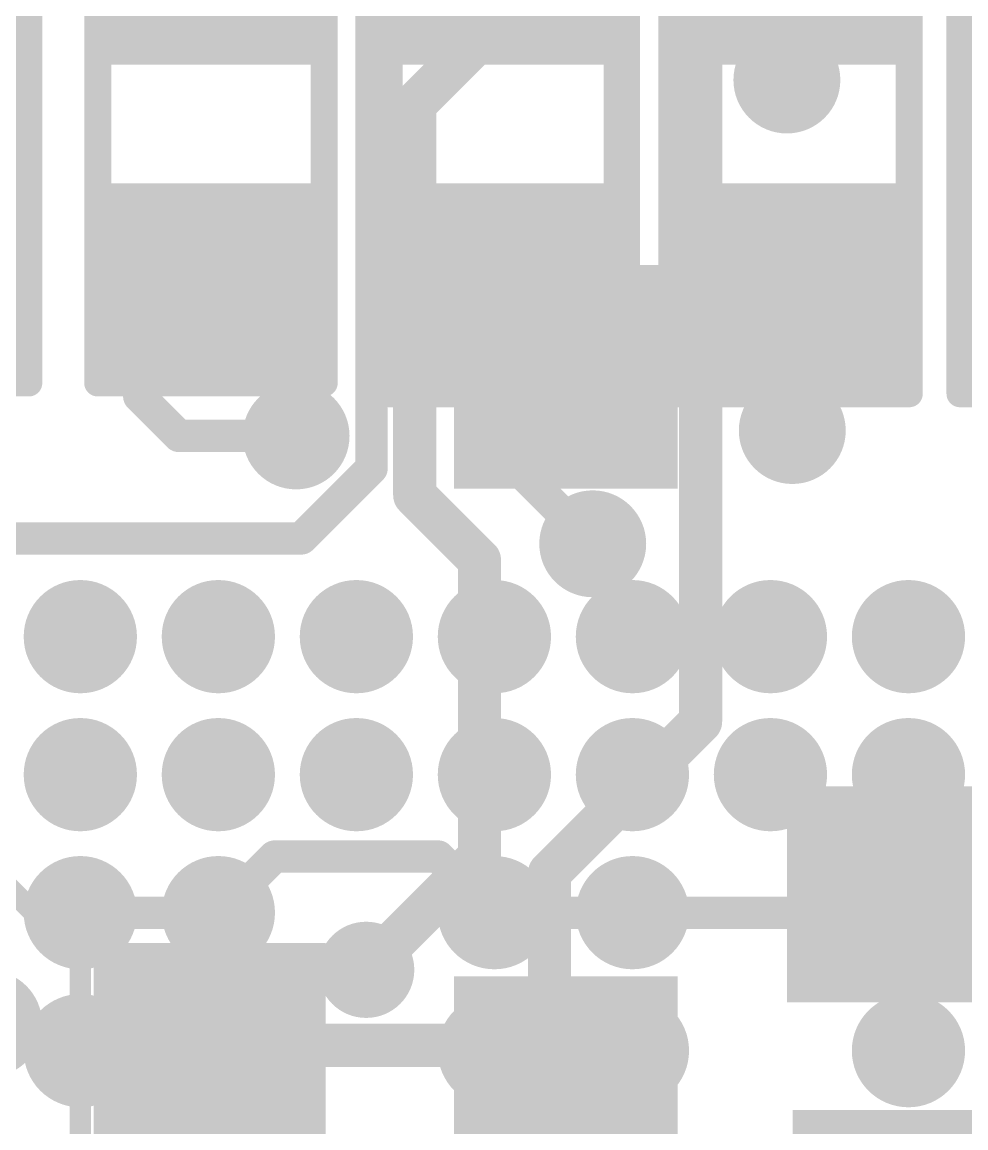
# Model space of a CAD drawing. Header units: millimetres. Extents: x -0.39 to 4.37, y -0.38 to 3.54.
# Drawn here: x 1.7642 to 1.9392, y 1.9227 to 2.1277 of the extents above; entities that cross this region are included whole.
import ezdxf

# ---------------------------------------------------------------- set-up
doc = ezdxf.new("R2010")
doc.units = ezdxf.units.MM
doc.header["$MEASUREMENT"] = 0
for name, color, linetype in [('BottomLayer', 5, 'Continuous'), ('BottomPaste', 16, 'Continuous'), ('BottomSolder', 6, 'Continuous'), ('TopLayer', 1, 'Continuous'), ('TopOverlay', 2, 'Continuous'), ('TopPaste', 8, 'Continuous'), ('TopSolder', 216, 'Continuous'), ('ViaHoleLayer', 16, 'Continuous')]:
    doc.layers.add(name, color=color, linetype=linetype)

# ---------------------------------------------------------------- blocks, each defined once
blk = doc.blocks.new('S______B______95')
at = {"layer": 'TopLayer'}
for points in [[(-0.045, -0.0175), (-0.045, 0.0175), (-0.015, 0.0175), (-0.015, -0.0175)], [(0.015, -0.0175), (0.015, 0.0175), (0.045, 0.0175), (0.045, -0.0175)]]:
    blk.add_hatch(color=1, dxfattribs=at).paths.add_polyline_path(points)
at = {"layer": 'TopPaste'}
for points in [[(-0.045, -0.0175), (-0.045, 0.0175), (-0.015, 0.0175), (-0.015, -0.0175)], [(0.015, -0.0175), (0.015, 0.0175), (0.045, 0.0175), (0.045, -0.0175)]]:
    blk.add_hatch(color=8, dxfattribs=at).paths.add_polyline_path(points)
at = {"layer": 'TopSolder'}
for points in [[(-0.049, -0.0215), (-0.049, 0.0215), (-0.011, 0.0215), (-0.011, -0.0215)], [(0.011, -0.0215), (0.011, 0.0215), (0.049, 0.0215), (0.049, -0.0215)]]:
    blk.add_hatch(color=216, dxfattribs=at).paths.add_polyline_path(points)
at = {"layer": 'TopOverlay', "const_width": 0.005}
for points in [[(-0.05, 0.022), (0.05, 0.022)], [(-0.05, 0.022), (-0.05, -0.022)], [(0.05, 0.022), (0.05, -0.022)], [(-0.05, -0.022), (0.05, -0.022)]]:
    blk.add_lwpolyline(points, dxfattribs=at)
at = {"layer": 'TopOverlay', "const_width": 0.0025}
for points in [[(-0.05125, 0.022, 1), (-0.04875, 0.022, 1)], [(-0.05125, 0.022, 1), (-0.04875, 0.022, 1)], [(0.04875, 0.022, 1), (0.05125, 0.022, 1)], [(0.04875, 0.022, 1), (0.05125, 0.022, 1)], [(-0.05125, -0.022, 1), (-0.04875, -0.022, 1)], [(-0.05125, -0.022, 1), (-0.04875, -0.022, 1)], [(0.04875, -0.022, 1), (0.05125, -0.022, 1)], [(0.04875, -0.022, 1), (0.05125, -0.022, 1)]]:
    blk.add_lwpolyline(points, format="xyb", close=True, dxfattribs=at)
blk = doc.blocks.new('S______B______111')
at = {"layer": 'TopLayer'}
for points in [[(-0.045, -0.0175), (-0.045, 0.0175), (-0.015, 0.0175), (-0.015, -0.0175)], [(0.015, -0.0175), (0.015, 0.0175), (0.045, 0.0175), (0.045, -0.0175)]]:
    blk.add_hatch(color=1, dxfattribs=at).paths.add_polyline_path(points)
at = {"layer": 'TopPaste'}
for points in [[(-0.045, -0.0175), (-0.045, 0.0175), (-0.015, 0.0175), (-0.015, -0.0175)], [(0.015, -0.0175), (0.015, 0.0175), (0.045, 0.0175), (0.045, -0.0175)]]:
    blk.add_hatch(color=8, dxfattribs=at).paths.add_polyline_path(points)
at = {"layer": 'TopSolder'}
for points in [[(-0.049, -0.0215), (-0.049, 0.0215), (-0.011, 0.0215), (-0.011, -0.0215)], [(0.011, -0.0215), (0.011, 0.0215), (0.049, 0.0215), (0.049, -0.0215)]]:
    blk.add_hatch(color=216, dxfattribs=at).paths.add_polyline_path(points)
at = {"layer": 'TopOverlay', "const_width": 0.005}
for points in [[(-0.05, 0.022), (0.05, 0.022)], [(-0.05, 0.022), (-0.05, -0.022)], [(0.05, 0.022), (0.05, -0.022)], [(-0.05, -0.022), (0.05, -0.022)]]:
    blk.add_lwpolyline(points, dxfattribs=at)
at = {"layer": 'TopOverlay', "const_width": 0.0025}
for points in [[(-0.05125, 0.022, 1), (-0.04875, 0.022, 1)], [(-0.05125, 0.022, 1), (-0.04875, 0.022, 1)], [(0.04875, 0.022, 1), (0.05125, 0.022, 1)], [(0.04875, 0.022, 1), (0.05125, 0.022, 1)], [(-0.05125, -0.022, 1), (-0.04875, -0.022, 1)], [(-0.05125, -0.022, 1), (-0.04875, -0.022, 1)], [(0.04875, -0.022, 1), (0.05125, -0.022, 1)], [(0.04875, -0.022, 1), (0.05125, -0.022, 1)]]:
    blk.add_lwpolyline(points, format="xyb", close=True, dxfattribs=at)
blk = doc.blocks.new('RES0603_130')
at = {"layer": 'TopLayer'}
for points in [[(-0.015, 0.0175), (-0.015, -0.0175), (-0.045, -0.0175), (-0.045, 0.0175)], [(0.045, 0.0175), (0.045, -0.0175), (0.015, -0.0175), (0.015, 0.0175)]]:
    blk.add_hatch(color=1, dxfattribs=at).paths.add_polyline_path(points)
at = {"layer": 'TopPaste'}
for points in [[(-0.015, 0.0175), (-0.015, -0.0175), (-0.045, -0.0175), (-0.045, 0.0175)], [(0.045, 0.0175), (0.045, -0.0175), (0.015, -0.0175), (0.015, 0.0175)]]:
    blk.add_hatch(color=8, dxfattribs=at).paths.add_polyline_path(points)
at = {"layer": 'TopSolder'}
for points in [[(-0.011, 0.0215), (-0.011, -0.0215), (-0.049, -0.0215), (-0.049, 0.0215)], [(0.049, 0.0215), (0.049, -0.0215), (0.011, -0.0215), (0.011, 0.0215)]]:
    blk.add_hatch(color=216, dxfattribs=at).paths.add_polyline_path(points)
at = {"layer": 'TopOverlay', "const_width": 0.005}
for points in [[(-0.048, 0.021), (-0.048, -0.021)], [(-0.048, 0.021), (0.048, 0.021)], [(0.048, 0.021), (0.048, -0.021)], [(-0.048, -0.021), (0.048, -0.021)]]:
    blk.add_lwpolyline(points, dxfattribs=at)
at = {"layer": 'TopOverlay', "const_width": 0.0025}
for points in [[(-0.04925, 0.021, 1), (-0.04675, 0.021, 1)], [(-0.04925, 0.021, 1), (-0.04675, 0.021, 1)], [(0.04675, 0.021, 1), (0.04925, 0.021, 1)], [(0.04675, 0.021, 1), (0.04925, 0.021, 1)], [(-0.04925, -0.021, 1), (-0.04675, -0.021, 1)], [(-0.04925, -0.021, 1), (-0.04675, -0.021, 1)], [(0.04675, -0.021, 1), (0.04925, -0.021, 1)], [(0.04675, -0.021, 1), (0.04925, -0.021, 1)]]:
    blk.add_lwpolyline(points, format="xyb", close=True, dxfattribs=at)
blk = doc.blocks.new('RES0603_131')
at = {"layer": 'TopLayer'}
for points in [[(-0.015, 0.0175), (-0.015, -0.0175), (-0.045, -0.0175), (-0.045, 0.0175)], [(0.045, 0.0175), (0.045, -0.0175), (0.015, -0.0175), (0.015, 0.0175)]]:
    blk.add_hatch(color=1, dxfattribs=at).paths.add_polyline_path(points)
at = {"layer": 'TopPaste'}
for points in [[(-0.015, 0.0175), (-0.015, -0.0175), (-0.045, -0.0175), (-0.045, 0.0175)], [(0.045, 0.0175), (0.045, -0.0175), (0.015, -0.0175), (0.015, 0.0175)]]:
    blk.add_hatch(color=8, dxfattribs=at).paths.add_polyline_path(points)
at = {"layer": 'TopSolder'}
for points in [[(-0.011, 0.0215), (-0.011, -0.0215), (-0.049, -0.0215), (-0.049, 0.0215)], [(0.049, 0.0215), (0.049, -0.0215), (0.011, -0.0215), (0.011, 0.0215)]]:
    blk.add_hatch(color=216, dxfattribs=at).paths.add_polyline_path(points)
at = {"layer": 'TopOverlay', "const_width": 0.005}
for points in [[(-0.048, 0.021), (0.048, 0.021)], [(-0.048, 0.021), (-0.048, -0.021)], [(0.048, 0.021), (0.048, -0.021)], [(-0.048, -0.021), (0.048, -0.021)]]:
    blk.add_lwpolyline(points, dxfattribs=at)
at = {"layer": 'TopOverlay', "const_width": 0.0025}
for points in [[(-0.04925, 0.021, 1), (-0.04675, 0.021, 1)], [(-0.04925, 0.021, 1), (-0.04675, 0.021, 1)], [(0.04675, 0.021, 1), (0.04925, 0.021, 1)], [(0.04675, 0.021, 1), (0.04925, 0.021, 1)], [(-0.04925, -0.021, 1), (-0.04675, -0.021, 1)], [(-0.04925, -0.021, 1), (-0.04675, -0.021, 1)], [(0.04675, -0.021, 1), (0.04925, -0.021, 1)], [(0.04675, -0.021, 1), (0.04925, -0.021, 1)]]:
    blk.add_lwpolyline(points, format="xyb", close=True, dxfattribs=at)
blk = doc.blocks.new('RES0603_B_152')
at = {"layer": 'BottomLayer'}
for points in [[(-0.045, -0.0175), (-0.045, 0.0175), (-0.015, 0.0175), (-0.015, -0.0175)], [(0.015, -0.0175), (0.015, 0.0175), (0.045, 0.0175), (0.045, -0.0175)]]:
    blk.add_hatch(color=5, dxfattribs=at).paths.add_polyline_path(points)
at = {"layer": 'BottomPaste'}
for points in [[(-0.045, -0.0175), (-0.045, 0.0175), (-0.015, 0.0175), (-0.015, -0.0175)], [(0.015, -0.0175), (0.015, 0.0175), (0.045, 0.0175), (0.045, -0.0175)]]:
    blk.add_hatch(color=16, dxfattribs=at).paths.add_polyline_path(points)
at = {"layer": 'BottomSolder'}
for points in [[(-0.049, -0.0215), (-0.049, 0.0215), (-0.011, 0.0215), (-0.011, -0.0215)], [(0.011, -0.0215), (0.011, 0.0215), (0.049, 0.0215), (0.049, -0.0215)]]:
    blk.add_hatch(color=6, dxfattribs=at).paths.add_polyline_path(points)
blk = doc.blocks.new('RES0603_B_153')
at = {"layer": 'BottomLayer'}
for points in [[(-0.045, -0.0175), (-0.045, 0.0175), (-0.015, 0.0175), (-0.015, -0.0175)], [(0.015, -0.0175), (0.015, 0.0175), (0.045, 0.0175), (0.045, -0.0175)]]:
    blk.add_hatch(color=5, dxfattribs=at).paths.add_polyline_path(points)
at = {"layer": 'BottomPaste'}
for points in [[(-0.045, -0.0175), (-0.045, 0.0175), (-0.015, 0.0175), (-0.015, -0.0175)], [(0.015, -0.0175), (0.015, 0.0175), (0.045, 0.0175), (0.045, -0.0175)]]:
    blk.add_hatch(color=16, dxfattribs=at).paths.add_polyline_path(points)
at = {"layer": 'BottomSolder'}
for points in [[(-0.049, -0.0215), (-0.049, 0.0215), (-0.011, 0.0215), (-0.011, -0.0215)], [(0.011, -0.0215), (0.011, 0.0215), (0.049, 0.0215), (0.049, -0.0215)]]:
    blk.add_hatch(color=6, dxfattribs=at).paths.add_polyline_path(points)
blk = doc.blocks.new('SOD_123_B_260')
at = {"layer": 'BottomLayer'}
for points in [[(-0.08268, 0.01673), (-0.04921, 0.01673), (-0.04921, -0.01673), (-0.08268, -0.01673)], [(0.04921, 0.01673), (0.08268, 0.01673), (0.08268, -0.01673), (0.04921, -0.01673)]]:
    blk.add_hatch(color=5, dxfattribs=at).paths.add_polyline_path(points)
at = {"layer": 'BottomPaste'}
for points in [[(-0.08268, 0.01673), (-0.04921, 0.01673), (-0.04921, -0.01673), (-0.08268, -0.01673)], [(0.04921, 0.01673), (0.08268, 0.01673), (0.08268, -0.01673), (0.04921, -0.01673)]]:
    blk.add_hatch(color=16, dxfattribs=at).paths.add_polyline_path(points)
at = {"layer": 'BottomSolder'}
for points in [[(-0.08668, 0.02073), (-0.04521, 0.02073), (-0.04521, -0.02073), (-0.08668, -0.02073)], [(0.04521, 0.02073), (0.08668, 0.02073), (0.08668, -0.02073), (0.04521, -0.02073)]]:
    blk.add_hatch(color=6, dxfattribs=at).paths.add_polyline_path(points)
blk = doc.blocks.new('S______B______338')
at = {"layer": 'TopLayer'}
for points in [[(-0.045, -0.0175), (-0.045, 0.0175), (-0.015, 0.0175), (-0.015, -0.0175)], [(0.015, -0.0175), (0.015, 0.0175), (0.045, 0.0175), (0.045, -0.0175)]]:
    blk.add_hatch(color=1, dxfattribs=at).paths.add_polyline_path(points)
at = {"layer": 'TopPaste'}
for points in [[(-0.045, -0.0175), (-0.045, 0.0175), (-0.015, 0.0175), (-0.015, -0.0175)], [(0.015, -0.0175), (0.015, 0.0175), (0.045, 0.0175), (0.045, -0.0175)]]:
    blk.add_hatch(color=8, dxfattribs=at).paths.add_polyline_path(points)
at = {"layer": 'TopSolder'}
for points in [[(-0.049, -0.0215), (-0.049, 0.0215), (-0.011, 0.0215), (-0.011, -0.0215)], [(0.011, -0.0215), (0.011, 0.0215), (0.049, 0.0215), (0.049, -0.0215)]]:
    blk.add_hatch(color=216, dxfattribs=at).paths.add_polyline_path(points)
at = {"layer": 'TopOverlay', "const_width": 0.005}
for points in [[(-0.05, -0.022), (-0.05, 0.022)], [(0.05, 0.022), (-0.05, 0.022)], [(0.05, -0.022), (0.05, 0.022)], [(0.05, -0.022), (-0.05, -0.022)]]:
    blk.add_lwpolyline(points, dxfattribs=at)
at = {"layer": 'TopOverlay', "const_width": 0.0025}
for points in [[(-0.05125, 0.022, 1), (-0.04875, 0.022, 1)], [(-0.05125, 0.022, 1), (-0.04875, 0.022, 1)], [(0.04875, 0.022, 1), (0.05125, 0.022, 1)], [(0.04875, 0.022, 1), (0.05125, 0.022, 1)], [(-0.05125, -0.022, 1), (-0.04875, -0.022, 1)], [(-0.05125, -0.022, 1), (-0.04875, -0.022, 1)], [(0.04875, -0.022, 1), (0.05125, -0.022, 1)], [(0.04875, -0.022, 1), (0.05125, -0.022, 1)]]:
    blk.add_lwpolyline(points, format="xyb", close=True, dxfattribs=at)
blk = doc.blocks.new('RK3399_364')
at = {"layer": 'TopLayer'}
h = blk.add_hatch(color=1, dxfattribs=at)
edge = h.paths.add_edge_path()
edge.add_arc((-0.10236, -0.30709), 0.0065, 0, 360)
h = blk.add_hatch(color=1, dxfattribs=at)
edge = h.paths.add_edge_path()
edge.add_arc((-0.05118, -0.30709), 0.0065, 0, 360)
h = blk.add_hatch(color=1, dxfattribs=at)
edge = h.paths.add_edge_path()
edge.add_arc((-0.02559, -0.30709), 0.0065, 0, 360)
h = blk.add_hatch(color=1, dxfattribs=at)
edge = h.paths.add_edge_path()
edge.add_arc((0.02559, -0.30709), 0.0065, 0, 360)
h = blk.add_hatch(color=1, dxfattribs=at)
edge = h.paths.add_edge_path()
edge.add_arc((0.05118, -0.30709), 0.0065, 0, 360)
h = blk.add_hatch(color=1, dxfattribs=at)
edge = h.paths.add_edge_path()
edge.add_arc((-0.10236, -0.33268), 0.0065, 0, 360)
h = blk.add_hatch(color=1, dxfattribs=at)
edge = h.paths.add_edge_path()
edge.add_arc((-0.05118, -0.33268), 0.0065, 0, 360)
h = blk.add_hatch(color=1, dxfattribs=at)
edge = h.paths.add_edge_path()
edge.add_arc((-0.02559, -0.33268), 0.0065, 0, 360)
h = blk.add_hatch(color=1, dxfattribs=at)
edge = h.paths.add_edge_path()
edge.add_arc((0.02559, -0.33268), 0.0065, 0, 360)
h = blk.add_hatch(color=1, dxfattribs=at)
edge = h.paths.add_edge_path()
edge.add_arc((0.05118, -0.33268), 0.0065, 0, 360)
h = blk.add_hatch(color=1, dxfattribs=at)
edge = h.paths.add_edge_path()
edge.add_arc((-0.10236, -0.35827), 0.0065, 0, 360)
h = blk.add_hatch(color=1, dxfattribs=at)
edge = h.paths.add_edge_path()
edge.add_arc((-0.07677, -0.35827), 0.0065, 0, 360)
h = blk.add_hatch(color=1, dxfattribs=at)
edge = h.paths.add_edge_path()
edge.add_arc((-0.05118, -0.35827), 0.0065, 0, 360)
h = blk.add_hatch(color=1, dxfattribs=at)
edge = h.paths.add_edge_path()
edge.add_arc((-0.02559, -0.35827), 0.0065, 0, 360)
h = blk.add_hatch(color=1, dxfattribs=at)
edge = h.paths.add_edge_path()
edge.add_arc((0, -0.35827), 0.0065, 0, 360)
h = blk.add_hatch(color=1, dxfattribs=at)
edge = h.paths.add_edge_path()
edge.add_arc((0.02559, -0.35827), 0.0065, 0, 360)
h = blk.add_hatch(color=1, dxfattribs=at)
edge = h.paths.add_edge_path()
edge.add_arc((0.05118, -0.35827), 0.0065, 0, 360)
h = blk.add_hatch(color=1, dxfattribs=at)
edge = h.paths.add_edge_path()
edge.add_arc((-0.10236, -0.38386), 0.0065, 0, 360)
h = blk.add_hatch(color=1, dxfattribs=at)
edge = h.paths.add_edge_path()
edge.add_arc((-0.07677, -0.38386), 0.0065, 0, 360)
h = blk.add_hatch(color=1, dxfattribs=at)
edge = h.paths.add_edge_path()
edge.add_arc((-0.05118, -0.38386), 0.0065, 0, 360)
h = blk.add_hatch(color=1, dxfattribs=at)
edge = h.paths.add_edge_path()
edge.add_arc((-0.02559, -0.38386), 0.0065, 0, 360)
h = blk.add_hatch(color=1, dxfattribs=at)
edge = h.paths.add_edge_path()
edge.add_arc((0, -0.38386), 0.0065, 0, 360)
h = blk.add_hatch(color=1, dxfattribs=at)
edge = h.paths.add_edge_path()
edge.add_arc((0.02559, -0.38386), 0.0065, 0, 360)
h = blk.add_hatch(color=1, dxfattribs=at)
edge = h.paths.add_edge_path()
edge.add_arc((0.05118, -0.38386), 0.0065, 0, 360)
at = {"layer": 'TopPaste'}
h = blk.add_hatch(color=8, dxfattribs=at)
edge = h.paths.add_edge_path()
edge.add_arc((-0.10236, -0.30709), 0.0065, 0, 360)
h = blk.add_hatch(color=8, dxfattribs=at)
edge = h.paths.add_edge_path()
edge.add_arc((-0.05118, -0.30709), 0.0065, 0, 360)
h = blk.add_hatch(color=8, dxfattribs=at)
edge = h.paths.add_edge_path()
edge.add_arc((-0.02559, -0.30709), 0.0065, 0, 360)
h = blk.add_hatch(color=8, dxfattribs=at)
edge = h.paths.add_edge_path()
edge.add_arc((0.02559, -0.30709), 0.0065, 0, 360)
h = blk.add_hatch(color=8, dxfattribs=at)
edge = h.paths.add_edge_path()
edge.add_arc((0.05118, -0.30709), 0.0065, 0, 360)
h = blk.add_hatch(color=8, dxfattribs=at)
edge = h.paths.add_edge_path()
edge.add_arc((-0.10236, -0.33268), 0.0065, 0, 360)
h = blk.add_hatch(color=8, dxfattribs=at)
edge = h.paths.add_edge_path()
edge.add_arc((-0.05118, -0.33268), 0.0065, 0, 360)
h = blk.add_hatch(color=8, dxfattribs=at)
edge = h.paths.add_edge_path()
edge.add_arc((-0.02559, -0.33268), 0.0065, 0, 360)
h = blk.add_hatch(color=8, dxfattribs=at)
edge = h.paths.add_edge_path()
edge.add_arc((0.02559, -0.33268), 0.0065, 0, 360)
h = blk.add_hatch(color=8, dxfattribs=at)
edge = h.paths.add_edge_path()
edge.add_arc((0.05118, -0.33268), 0.0065, 0, 360)
h = blk.add_hatch(color=8, dxfattribs=at)
edge = h.paths.add_edge_path()
edge.add_arc((-0.10236, -0.35827), 0.0065, 0, 360)
h = blk.add_hatch(color=8, dxfattribs=at)
edge = h.paths.add_edge_path()
edge.add_arc((-0.07677, -0.35827), 0.0065, 0, 360)
h = blk.add_hatch(color=8, dxfattribs=at)
edge = h.paths.add_edge_path()
edge.add_arc((-0.05118, -0.35827), 0.0065, 0, 360)
h = blk.add_hatch(color=8, dxfattribs=at)
edge = h.paths.add_edge_path()
edge.add_arc((-0.02559, -0.35827), 0.0065, 0, 360)
h = blk.add_hatch(color=8, dxfattribs=at)
edge = h.paths.add_edge_path()
edge.add_arc((0, -0.35827), 0.0065, 0, 360)
h = blk.add_hatch(color=8, dxfattribs=at)
edge = h.paths.add_edge_path()
edge.add_arc((0.02559, -0.35827), 0.0065, 0, 360)
h = blk.add_hatch(color=8, dxfattribs=at)
edge = h.paths.add_edge_path()
edge.add_arc((0.05118, -0.35827), 0.0065, 0, 360)
h = blk.add_hatch(color=8, dxfattribs=at)
edge = h.paths.add_edge_path()
edge.add_arc((-0.10236, -0.38386), 0.0065, 0, 360)
h = blk.add_hatch(color=8, dxfattribs=at)
edge = h.paths.add_edge_path()
edge.add_arc((-0.07677, -0.38386), 0.0065, 0, 360)
h = blk.add_hatch(color=8, dxfattribs=at)
edge = h.paths.add_edge_path()
edge.add_arc((-0.05118, -0.38386), 0.0065, 0, 360)
h = blk.add_hatch(color=8, dxfattribs=at)
edge = h.paths.add_edge_path()
edge.add_arc((-0.02559, -0.38386), 0.0065, 0, 360)
h = blk.add_hatch(color=8, dxfattribs=at)
edge = h.paths.add_edge_path()
edge.add_arc((0, -0.38386), 0.0065, 0, 360)
h = blk.add_hatch(color=8, dxfattribs=at)
edge = h.paths.add_edge_path()
edge.add_arc((0.02559, -0.38386), 0.0065, 0, 360)
h = blk.add_hatch(color=8, dxfattribs=at)
edge = h.paths.add_edge_path()
edge.add_arc((0.05118, -0.38386), 0.0065, 0, 360)
at = {"layer": 'TopSolder'}
h = blk.add_hatch(color=216, dxfattribs=at)
edge = h.paths.add_edge_path()
edge.add_arc((-0.10236, -0.30709), 0.0105, 0, 360)
h = blk.add_hatch(color=216, dxfattribs=at)
edge = h.paths.add_edge_path()
edge.add_arc((-0.05118, -0.30709), 0.0105, 0, 360)
h = blk.add_hatch(color=216, dxfattribs=at)
edge = h.paths.add_edge_path()
edge.add_arc((-0.02559, -0.30709), 0.0105, 0, 360)
h = blk.add_hatch(color=216, dxfattribs=at)
edge = h.paths.add_edge_path()
edge.add_arc((0.02559, -0.30709), 0.0105, 0, 360)
h = blk.add_hatch(color=216, dxfattribs=at)
edge = h.paths.add_edge_path()
edge.add_arc((0.05118, -0.30709), 0.0105, 0, 360)
h = blk.add_hatch(color=216, dxfattribs=at)
edge = h.paths.add_edge_path()
edge.add_arc((-0.10236, -0.33268), 0.0105, 0, 360)
h = blk.add_hatch(color=216, dxfattribs=at)
edge = h.paths.add_edge_path()
edge.add_arc((-0.05118, -0.33268), 0.0105, 0, 360)
h = blk.add_hatch(color=216, dxfattribs=at)
edge = h.paths.add_edge_path()
edge.add_arc((-0.02559, -0.33268), 0.0105, 0, 360)
h = blk.add_hatch(color=216, dxfattribs=at)
edge = h.paths.add_edge_path()
edge.add_arc((0.02559, -0.33268), 0.0105, 0, 360)
h = blk.add_hatch(color=216, dxfattribs=at)
edge = h.paths.add_edge_path()
edge.add_arc((0.05118, -0.33268), 0.0105, 0, 360)
h = blk.add_hatch(color=216, dxfattribs=at)
edge = h.paths.add_edge_path()
edge.add_arc((-0.10236, -0.35827), 0.0105, 0, 360)
h = blk.add_hatch(color=216, dxfattribs=at)
edge = h.paths.add_edge_path()
edge.add_arc((-0.07677, -0.35827), 0.0105, 0, 360)
h = blk.add_hatch(color=216, dxfattribs=at)
edge = h.paths.add_edge_path()
edge.add_arc((-0.05118, -0.35827), 0.0105, 0, 360)
h = blk.add_hatch(color=216, dxfattribs=at)
edge = h.paths.add_edge_path()
edge.add_arc((-0.02559, -0.35827), 0.0105, 0, 360)
h = blk.add_hatch(color=216, dxfattribs=at)
edge = h.paths.add_edge_path()
edge.add_arc((0, -0.35827), 0.0105, 0, 360)
h = blk.add_hatch(color=216, dxfattribs=at)
edge = h.paths.add_edge_path()
edge.add_arc((0.02559, -0.35827), 0.0105, 0, 360)
h = blk.add_hatch(color=216, dxfattribs=at)
edge = h.paths.add_edge_path()
edge.add_arc((0.05118, -0.35827), 0.0105, 0, 360)
h = blk.add_hatch(color=216, dxfattribs=at)
edge = h.paths.add_edge_path()
edge.add_arc((-0.10236, -0.38386), 0.0105, 0, 360)
h = blk.add_hatch(color=216, dxfattribs=at)
edge = h.paths.add_edge_path()
edge.add_arc((-0.07677, -0.38386), 0.0105, 0, 360)
h = blk.add_hatch(color=216, dxfattribs=at)
edge = h.paths.add_edge_path()
edge.add_arc((-0.05118, -0.38386), 0.0105, 0, 360)
h = blk.add_hatch(color=216, dxfattribs=at)
edge = h.paths.add_edge_path()
edge.add_arc((-0.02559, -0.38386), 0.0105, 0, 360)
h = blk.add_hatch(color=216, dxfattribs=at)
edge = h.paths.add_edge_path()
edge.add_arc((0, -0.38386), 0.0105, 0, 360)
h = blk.add_hatch(color=216, dxfattribs=at)
edge = h.paths.add_edge_path()
edge.add_arc((0.02559, -0.38386), 0.0105, 0, 360)
h = blk.add_hatch(color=216, dxfattribs=at)
edge = h.paths.add_edge_path()
edge.add_arc((0.05118, -0.38386), 0.0105, 0, 360)

msp = doc.modelspace()

# ---------------------------------------------------------------- hatches: boundary and pattern name
at = {"layer": 'BottomLayer'}
h = msp.add_hatch(color=5, dxfattribs=at)
edge = h.paths.add_edge_path()
edge.add_arc((1.906, 2.117), 0.00591, 0, 360)
h = msp.add_hatch(color=5, dxfattribs=at)
edge = h.paths.add_edge_path()
edge.add_arc((1.815, 2.051), 0.00591, 0, 360)
h = msp.add_hatch(color=5, dxfattribs=at)
edge = h.paths.add_edge_path()
edge.add_arc((1.907, 2.052), 0.00591, 0, 360)
h = msp.add_hatch(color=5, dxfattribs=at)
edge = h.paths.add_edge_path()
edge.add_arc((1.87, 2.031), 0.00591, 0, 360)
h = msp.add_hatch(color=5, dxfattribs=at)
edge = h.paths.add_edge_path()
edge.add_arc((1.775, 2.01377), 0.00492, 0, 360)
h = msp.add_hatch(color=5, dxfattribs=at)
edge = h.paths.add_edge_path()
edge.add_arc((1.80085, 2.01377), 0.00492, 0, 360)
h = msp.add_hatch(color=5, dxfattribs=at)
edge = h.paths.add_edge_path()
edge.add_arc((1.82618, 2.01377), 0.00492, 0, 360)
h = msp.add_hatch(color=5, dxfattribs=at)
edge = h.paths.add_edge_path()
edge.add_arc((1.77408, 1.98818), 0.00492, 0, 360)
h = msp.add_hatch(color=5, dxfattribs=at)
edge = h.paths.add_edge_path()
edge.add_arc((1.80085, 1.98818), 0.00492, 0, 360)
h = msp.add_hatch(color=5, dxfattribs=at)
edge = h.paths.add_edge_path()
edge.add_arc((1.82618, 1.98818), 0.00492, 0, 360)
msp.add_hatch(color=5, dxfattribs=at).paths.add_polyline_path([(1.906, 1.946), (1.955, 1.946), (1.955, 1.984), (1.906, 1.984)])
h = msp.add_hatch(color=5, dxfattribs=at)
edge = h.paths.add_edge_path()
edge.add_arc((1.938, 1.962), 0.00492, 0, 360)
h = msp.add_hatch(color=5, dxfattribs=at)
edge = h.paths.add_edge_path()
edge.add_arc((1.828, 1.952), 0.00492, 0, 360)
at = {"layer": 'BottomSolder'}
h = msp.add_hatch(color=6, dxfattribs=at)
edge = h.paths.add_edge_path()
edge.add_arc((1.906, 2.117), 0.00991, 0, 360)
h = msp.add_hatch(color=6, dxfattribs=at)
edge = h.paths.add_edge_path()
edge.add_arc((1.815, 2.051), 0.00991, 0, 360)
h = msp.add_hatch(color=6, dxfattribs=at)
edge = h.paths.add_edge_path()
edge.add_arc((1.907, 2.052), 0.00991, 0, 360)
h = msp.add_hatch(color=6, dxfattribs=at)
edge = h.paths.add_edge_path()
edge.add_arc((1.87, 2.031), 0.00991, 0, 360)
h = msp.add_hatch(color=6, dxfattribs=at)
edge = h.paths.add_edge_path()
edge.add_arc((1.775, 2.01377), 0.00892, 0, 360)
h = msp.add_hatch(color=6, dxfattribs=at)
edge = h.paths.add_edge_path()
edge.add_arc((1.80085, 2.01377), 0.00892, 0, 360)
h = msp.add_hatch(color=6, dxfattribs=at)
edge = h.paths.add_edge_path()
edge.add_arc((1.82618, 2.01377), 0.00892, 0, 360)
h = msp.add_hatch(color=6, dxfattribs=at)
edge = h.paths.add_edge_path()
edge.add_arc((1.77408, 1.98818), 0.00892, 0, 360)
h = msp.add_hatch(color=6, dxfattribs=at)
edge = h.paths.add_edge_path()
edge.add_arc((1.80085, 1.98818), 0.00892, 0, 360)
h = msp.add_hatch(color=6, dxfattribs=at)
edge = h.paths.add_edge_path()
edge.add_arc((1.82618, 1.98818), 0.00892, 0, 360)
h = msp.add_hatch(color=6, dxfattribs=at)
edge = h.paths.add_edge_path()
edge.add_arc((1.938, 1.962), 0.00892, 0, 360)
h = msp.add_hatch(color=6, dxfattribs=at)
edge = h.paths.add_edge_path()
edge.add_arc((1.828, 1.952), 0.00892, 0, 360)
h = msp.add_hatch(color=6, dxfattribs=at)
edge = h.paths.add_edge_path()
edge.add_arc((1.758, 1.942), 0.00991, 0, 360)
at = {"layer": 'TopLayer'}
h = msp.add_hatch(color=1, dxfattribs=at)
edge = h.paths.add_edge_path()
edge.add_arc((1.906, 2.117), 0.00591, 0, 360)
h = msp.add_hatch(color=1, dxfattribs=at)
edge = h.paths.add_edge_path()
edge.add_arc((1.815, 2.051), 0.00591, 0, 360)
h = msp.add_hatch(color=1, dxfattribs=at)
edge = h.paths.add_edge_path()
edge.add_arc((1.907, 2.052), 0.00591, 0, 360)
h = msp.add_hatch(color=1, dxfattribs=at)
edge = h.paths.add_edge_path()
edge.add_arc((1.87, 2.031), 0.00591, 0, 360)
h = msp.add_hatch(color=1, dxfattribs=at)
edge = h.paths.add_edge_path()
edge.add_arc((1.775, 2.01377), 0.00492, 0, 360)
h = msp.add_hatch(color=1, dxfattribs=at)
edge = h.paths.add_edge_path()
edge.add_arc((1.80085, 2.01377), 0.00492, 0, 360)
h = msp.add_hatch(color=1, dxfattribs=at)
edge = h.paths.add_edge_path()
edge.add_arc((1.82618, 2.01377), 0.00492, 0, 360)
h = msp.add_hatch(color=1, dxfattribs=at)
edge = h.paths.add_edge_path()
edge.add_arc((1.77408, 1.98818), 0.00492, 0, 360)
h = msp.add_hatch(color=1, dxfattribs=at)
edge = h.paths.add_edge_path()
edge.add_arc((1.80085, 1.98818), 0.00492, 0, 360)
h = msp.add_hatch(color=1, dxfattribs=at)
edge = h.paths.add_edge_path()
edge.add_arc((1.82618, 1.98818), 0.00492, 0, 360)
h = msp.add_hatch(color=1, dxfattribs=at)
edge = h.paths.add_edge_path()
edge.add_arc((1.938, 1.962), 0.00492, 0, 360)
h = msp.add_hatch(color=1, dxfattribs=at)
edge = h.paths.add_edge_path()
edge.add_arc((1.828, 1.952), 0.00492, 0, 360)
at = {"layer": 'TopSolder'}
h = msp.add_hatch(color=216, dxfattribs=at)
edge = h.paths.add_edge_path()
edge.add_arc((1.906, 2.117), 0.00991, 0, 360)
h = msp.add_hatch(color=216, dxfattribs=at)
edge = h.paths.add_edge_path()
edge.add_arc((1.815, 2.051), 0.00991, 0, 360)
h = msp.add_hatch(color=216, dxfattribs=at)
edge = h.paths.add_edge_path()
edge.add_arc((1.907, 2.052), 0.00991, 0, 360)
h = msp.add_hatch(color=216, dxfattribs=at)
edge = h.paths.add_edge_path()
edge.add_arc((1.87, 2.031), 0.00991, 0, 360)
h = msp.add_hatch(color=216, dxfattribs=at)
edge = h.paths.add_edge_path()
edge.add_arc((1.775, 2.01377), 0.00892, 0, 360)
h = msp.add_hatch(color=216, dxfattribs=at)
edge = h.paths.add_edge_path()
edge.add_arc((1.80085, 2.01377), 0.00892, 0, 360)
h = msp.add_hatch(color=216, dxfattribs=at)
edge = h.paths.add_edge_path()
edge.add_arc((1.82618, 2.01377), 0.00892, 0, 360)
h = msp.add_hatch(color=216, dxfattribs=at)
edge = h.paths.add_edge_path()
edge.add_arc((1.77408, 1.98818), 0.00892, 0, 360)
h = msp.add_hatch(color=216, dxfattribs=at)
edge = h.paths.add_edge_path()
edge.add_arc((1.80085, 1.98818), 0.00892, 0, 360)
h = msp.add_hatch(color=216, dxfattribs=at)
edge = h.paths.add_edge_path()
edge.add_arc((1.82618, 1.98818), 0.00892, 0, 360)
h = msp.add_hatch(color=216, dxfattribs=at)
edge = h.paths.add_edge_path()
edge.add_arc((1.938, 1.962), 0.00892, 0, 360)
h = msp.add_hatch(color=216, dxfattribs=at)
edge = h.paths.add_edge_path()
edge.add_arc((1.828, 1.952), 0.00892, 0, 360)
h = msp.add_hatch(color=216, dxfattribs=at)
edge = h.paths.add_edge_path()
edge.add_arc((1.758, 1.942), 0.00991, 0, 360)
at = {"layer": 'ViaHoleLayer'}
h = msp.add_hatch(color=16, dxfattribs=at)
edge = h.paths.add_edge_path()
edge.add_arc((1.906, 2.117), 0.00394, 0, 360)
h = msp.add_hatch(color=16, dxfattribs=at)
edge = h.paths.add_edge_path()
edge.add_arc((1.815, 2.051), 0.00394, 0, 360)
h = msp.add_hatch(color=16, dxfattribs=at)
edge = h.paths.add_edge_path()
edge.add_arc((1.907, 2.052), 0.00394, 0, 360)
h = msp.add_hatch(color=16, dxfattribs=at)
edge = h.paths.add_edge_path()
edge.add_arc((1.87, 2.031), 0.00394, 0, 360)
h = msp.add_hatch(color=16, dxfattribs=at)
edge = h.paths.add_edge_path()
edge.add_arc((1.775, 2.01377), 0.00394, 0, 360)
h = msp.add_hatch(color=16, dxfattribs=at)
edge = h.paths.add_edge_path()
edge.add_arc((1.80085, 2.01377), 0.00394, 0, 360)
h = msp.add_hatch(color=16, dxfattribs=at)
edge = h.paths.add_edge_path()
edge.add_arc((1.82618, 2.01377), 0.00394, 0, 360)
h = msp.add_hatch(color=16, dxfattribs=at)
edge = h.paths.add_edge_path()
edge.add_arc((1.77408, 1.98818), 0.00394, 0, 360)
h = msp.add_hatch(color=16, dxfattribs=at)
edge = h.paths.add_edge_path()
edge.add_arc((1.80085, 1.98818), 0.00394, 0, 360)
h = msp.add_hatch(color=16, dxfattribs=at)
edge = h.paths.add_edge_path()
edge.add_arc((1.82618, 1.98818), 0.00394, 0, 360)
h = msp.add_hatch(color=16, dxfattribs=at)
edge = h.paths.add_edge_path()
edge.add_arc((1.938, 1.962), 0.00394, 0, 360)
h = msp.add_hatch(color=16, dxfattribs=at)
edge = h.paths.add_edge_path()
edge.add_arc((1.828, 1.952), 0.00394, 0, 360)

# ---------------------------------------------------------------- linework, layer by layer
at = {"layer": 'BottomLayer'}
for points, const_width in [([(1.875, 2.07194), (1.875, 2.354)], 0.006), ([(1.89, 1.998), (1.89, 2.34184)], 0.008), ([(1.853, 2.1285), (1.853, 2.276)], 0.008), ([(1.837, 2.1125), (1.853, 2.1285)], 0.008), ([(1.837, 2.04), (1.837, 2.1125)], 0.008), ([(1.865, 2.06194), (1.875, 2.07194)], 0.006), ([(1.837, 2.04), (1.849, 2.028)], 0.008), ([(1.849, 1.973), (1.849, 2.028)], 0.008), ([(1.862, 1.97), (1.89, 1.998)], 0.008), ([(1.754, 1.975), (1.775, 1.954)], 0.004), ([(1.828, 1.952), (1.849, 1.973)], 0.008), ([(1.862, 1.93006), (1.862, 1.97)], 0.008), ([(1.775, 1.882), (1.775, 1.954)], 0.004), ([(1.797, 1.938), (1.85406, 1.938)], 0.008), ([(1.85406, 1.938), (1.862, 1.93006)], 0.008)]:
    msp.add_lwpolyline(points, dxfattribs=dict(at, const_width=const_width))
for points, const_width in [([(1.851, 2.1285, 1), (1.855, 2.1285, 1)], 0.004), ([(1.851, 2.1285, 1), (1.855, 2.1285, 1)], 0.004), ([(1.835, 2.1125, 1), (1.839, 2.1125, 1)], 0.004), ([(1.835, 2.1125, 1), (1.839, 2.1125, 1)], 0.004), ([(1.8735, 2.07194, 1), (1.8765, 2.07194, 1)], 0.003), ([(1.8735, 2.07194, 1), (1.8765, 2.07194, 1)], 0.003), ([(1.8635, 2.06194, 1), (1.8665, 2.06194, 1)], 0.003), ([(1.835, 2.04, 1), (1.839, 2.04, 1)], 0.004), ([(1.835, 2.04, 1), (1.839, 2.04, 1)], 0.004), ([(1.847, 2.028, 1), (1.851, 2.028, 1)], 0.004), ([(1.847, 2.028, 1), (1.851, 2.028, 1)], 0.004), ([(1.888, 1.998, 1), (1.892, 1.998, 1)], 0.004), ([(1.888, 1.998, 1), (1.892, 1.998, 1)], 0.004), ([(1.847, 1.973, 1), (1.851, 1.973, 1)], 0.004), ([(1.847, 1.973, 1), (1.851, 1.973, 1)], 0.004), ([(1.86, 1.97, 1), (1.864, 1.97, 1)], 0.004), ([(1.86, 1.97, 1), (1.864, 1.97, 1)], 0.004), ([(1.774, 1.954, 1), (1.776, 1.954, 1)], 0.002), ([(1.774, 1.954, 1), (1.776, 1.954, 1)], 0.002), ([(1.826, 1.952, 1), (1.83, 1.952, 1)], 0.004), ([(1.795, 1.938, 1), (1.799, 1.938, 1)], 0.004), ([(1.85206, 1.938, 1), (1.85606, 1.938, 1)], 0.004), ([(1.85206, 1.938, 1), (1.85606, 1.938, 1)], 0.004), ([(1.86, 1.93006, 1), (1.864, 1.93006, 1)], 0.004), ([(1.86, 1.93006, 1), (1.864, 1.93006, 1)], 0.004)]:
    msp.add_lwpolyline(points, format="xyb", close=True, dxfattribs=dict(at, const_width=const_width))
at = {"layer": 'TopLayer'}
for points, const_width in [([(1.829, 2.045), (1.829, 2.16)], 0.006), ([(1.906, 2.117), (1.906, 2.13813)], 0.01), ([(1.78593, 2.06682), (1.79793, 2.07882)], 0.006), ([(1.79793, 2.07882), (1.79922, 2.07882)], 0.006), ([(1.85329, 2.04771), (1.85329, 2.07882)], 0.006), ([(1.90669, 2.07882), (1.907, 2.07851)], 0.006), ([(1.907, 2.052), (1.907, 2.07851)], 0.006), ([(1.78593, 2.05834), (1.78593, 2.06682)], 0.006), ([(1.78593, 2.05834), (1.79327, 2.051)], 0.006), ([(1.79327, 2.051), (1.815, 2.051)], 0.006), ([(1.85329, 2.04771), (1.87, 2.031)], 0.006), ([(1.816, 2.032), (1.829, 2.045)], 0.006), ([(1.74205, 2.032), (1.816, 2.032)], 0.006), ([(1.80059, 1.96259), (1.811, 1.973)], 0.006), ([(1.811, 1.973), (1.84137, 1.973)], 0.006), ([(1.84137, 1.973), (1.85177, 1.96259)], 0.006), ([(1.77471, 1.9623), (1.775, 1.96259)], 0.006), ([(1.775, 1.96259), (1.7974, 1.96259)], 0.006), ([(1.85177, 1.96259), (1.87737, 1.96259)], 0.006), ([(1.87737, 1.96259), (1.92855, 1.96259)], 0.006), ([(1.92855, 1.96259), (1.92884, 1.9623)], 0.006), ([(1.92884, 1.9623), (1.9407, 1.9623)], 0.006), ([(1.9407, 1.9623), (1.941, 1.962)], 0.006), ([(1.941, 1.962), (1.9413, 1.9623)], 0.006), ([(1.9413, 1.9623), (1.95384, 1.9623)], 0.006), ([(1.80059, 1.937), (1.81559, 1.952)], 0.006), ([(1.81559, 1.952), (1.828, 1.952)], 0.006)]:
    msp.add_lwpolyline(points, dxfattribs=dict(at, const_width=const_width))
for points, const_width in [([(1.9035, 2.117, 1), (1.9085, 2.117, 1)], 0.005), ([(1.79643, 2.07882, 1), (1.79943, 2.07882, 1)], 0.003), ([(1.79643, 2.07882, 1), (1.79943, 2.07882, 1)], 0.003), ([(1.79772, 2.07882, 1), (1.80072, 2.07882, 1)], 0.003), ([(1.85179, 2.07882, 1), (1.85479, 2.07882, 1)], 0.003), ([(1.90519, 2.07882, 1), (1.90819, 2.07882, 1)], 0.003), ([(1.9055, 2.07851, 1), (1.9085, 2.07851, 1)], 0.003), ([(1.9055, 2.07851, 1), (1.9085, 2.07851, 1)], 0.003), ([(1.78443, 2.06682, 1), (1.78743, 2.06682, 1)], 0.003), ([(1.78443, 2.06682, 1), (1.78743, 2.06682, 1)], 0.003), ([(1.78443, 2.05834, 1), (1.78743, 2.05834, 1)], 0.003), ([(1.78443, 2.05834, 1), (1.78743, 2.05834, 1)], 0.003), ([(1.9055, 2.052, 1), (1.9085, 2.052, 1)], 0.003), ([(1.79177, 2.051, 1), (1.79477, 2.051, 1)], 0.003), ([(1.79177, 2.051, 1), (1.79477, 2.051, 1)], 0.003), ([(1.8135, 2.051, 1), (1.8165, 2.051, 1)], 0.003), ([(1.85179, 2.04771, 1), (1.85479, 2.04771, 1)], 0.003), ([(1.85179, 2.04771, 1), (1.85479, 2.04771, 1)], 0.003), ([(1.8275, 2.045, 1), (1.8305, 2.045, 1)], 0.003), ([(1.8275, 2.045, 1), (1.8305, 2.045, 1)], 0.003), ([(1.8145, 2.032, 1), (1.8175, 2.032, 1)], 0.003), ([(1.8145, 2.032, 1), (1.8175, 2.032, 1)], 0.003), ([(1.8685, 2.031, 1), (1.8715, 2.031, 1)], 0.003), ([(1.8095, 1.973, 1), (1.8125, 1.973, 1)], 0.003), ([(1.8095, 1.973, 1), (1.8125, 1.973, 1)], 0.003), ([(1.83987, 1.973, 1), (1.84287, 1.973, 1)], 0.003), ([(1.83987, 1.973, 1), (1.84287, 1.973, 1)], 0.003), ([(1.77321, 1.9623, 1), (1.77621, 1.9623, 1)], 0.003), ([(1.7735, 1.96259, 1), (1.7765, 1.96259, 1)], 0.003), ([(1.7735, 1.96259, 1), (1.7765, 1.96259, 1)], 0.003), ([(1.7959, 1.96259, 1), (1.7989, 1.96259, 1)], 0.003), ([(1.79909, 1.96259, 1), (1.80209, 1.96259, 1)], 0.003), ([(1.85027, 1.96259, 1), (1.85327, 1.96259, 1)], 0.003), ([(1.85027, 1.96259, 1), (1.85327, 1.96259, 1)], 0.003), ([(1.87587, 1.96259, 1), (1.87887, 1.96259, 1)], 0.003), ([(1.87587, 1.96259, 1), (1.87887, 1.96259, 1)], 0.003), ([(1.92705, 1.96259, 1), (1.93005, 1.96259, 1)], 0.003), ([(1.92705, 1.96259, 1), (1.93005, 1.96259, 1)], 0.003), ([(1.92734, 1.9623, 1), (1.93034, 1.9623, 1)], 0.003), ([(1.92734, 1.9623, 1), (1.93034, 1.9623, 1)], 0.003), ([(1.9392, 1.9623, 1), (1.9422, 1.9623, 1)], 0.003), ([(1.9392, 1.9623, 1), (1.9422, 1.9623, 1)], 0.003), ([(1.9395, 1.962, 1), (1.9425, 1.962, 1)], 0.003), ([(1.9395, 1.962, 1), (1.9425, 1.962, 1)], 0.003), ([(1.9398, 1.9623, 1), (1.9428, 1.9623, 1)], 0.003), ([(1.9398, 1.9623, 1), (1.9428, 1.9623, 1)], 0.003), ([(1.81409, 1.952, 1), (1.81709, 1.952, 1)], 0.003), ([(1.81409, 1.952, 1), (1.81709, 1.952, 1)], 0.003), ([(1.8265, 1.952, 1), (1.8295, 1.952, 1)], 0.003), ([(1.79909, 1.937, 1), (1.80209, 1.937, 1)], 0.003)]:
    msp.add_lwpolyline(points, format="xyb", close=True, dxfattribs=dict(at, const_width=const_width))

# ---------------------------------------------------------------- block references
for name, p, rotation in [('S______B______95', (1.85429, 2.10882), 90), ('S______B______338', (1.90669, 2.10882), 270), ('S______B______111', (1.96009, 2.10882), 90), ('RES0603_130', (1.74445, 2.10882), 90), ('RES0603_131', (1.79922, 2.10882), 90), ('SOD_123_B_260', (1.865, 1.996), 270), ('RK3399_364', (1.82618, 1.62992), 180), ('RES0603_B_153', (1.92855, 1.937), 270), ('RES0603_B_152', (1.799, 1.908), 270)]:
    msp.add_blockref(name, p, dxfattribs=dict(rotation=rotation))

doc.saveas('drawing.dxf')
